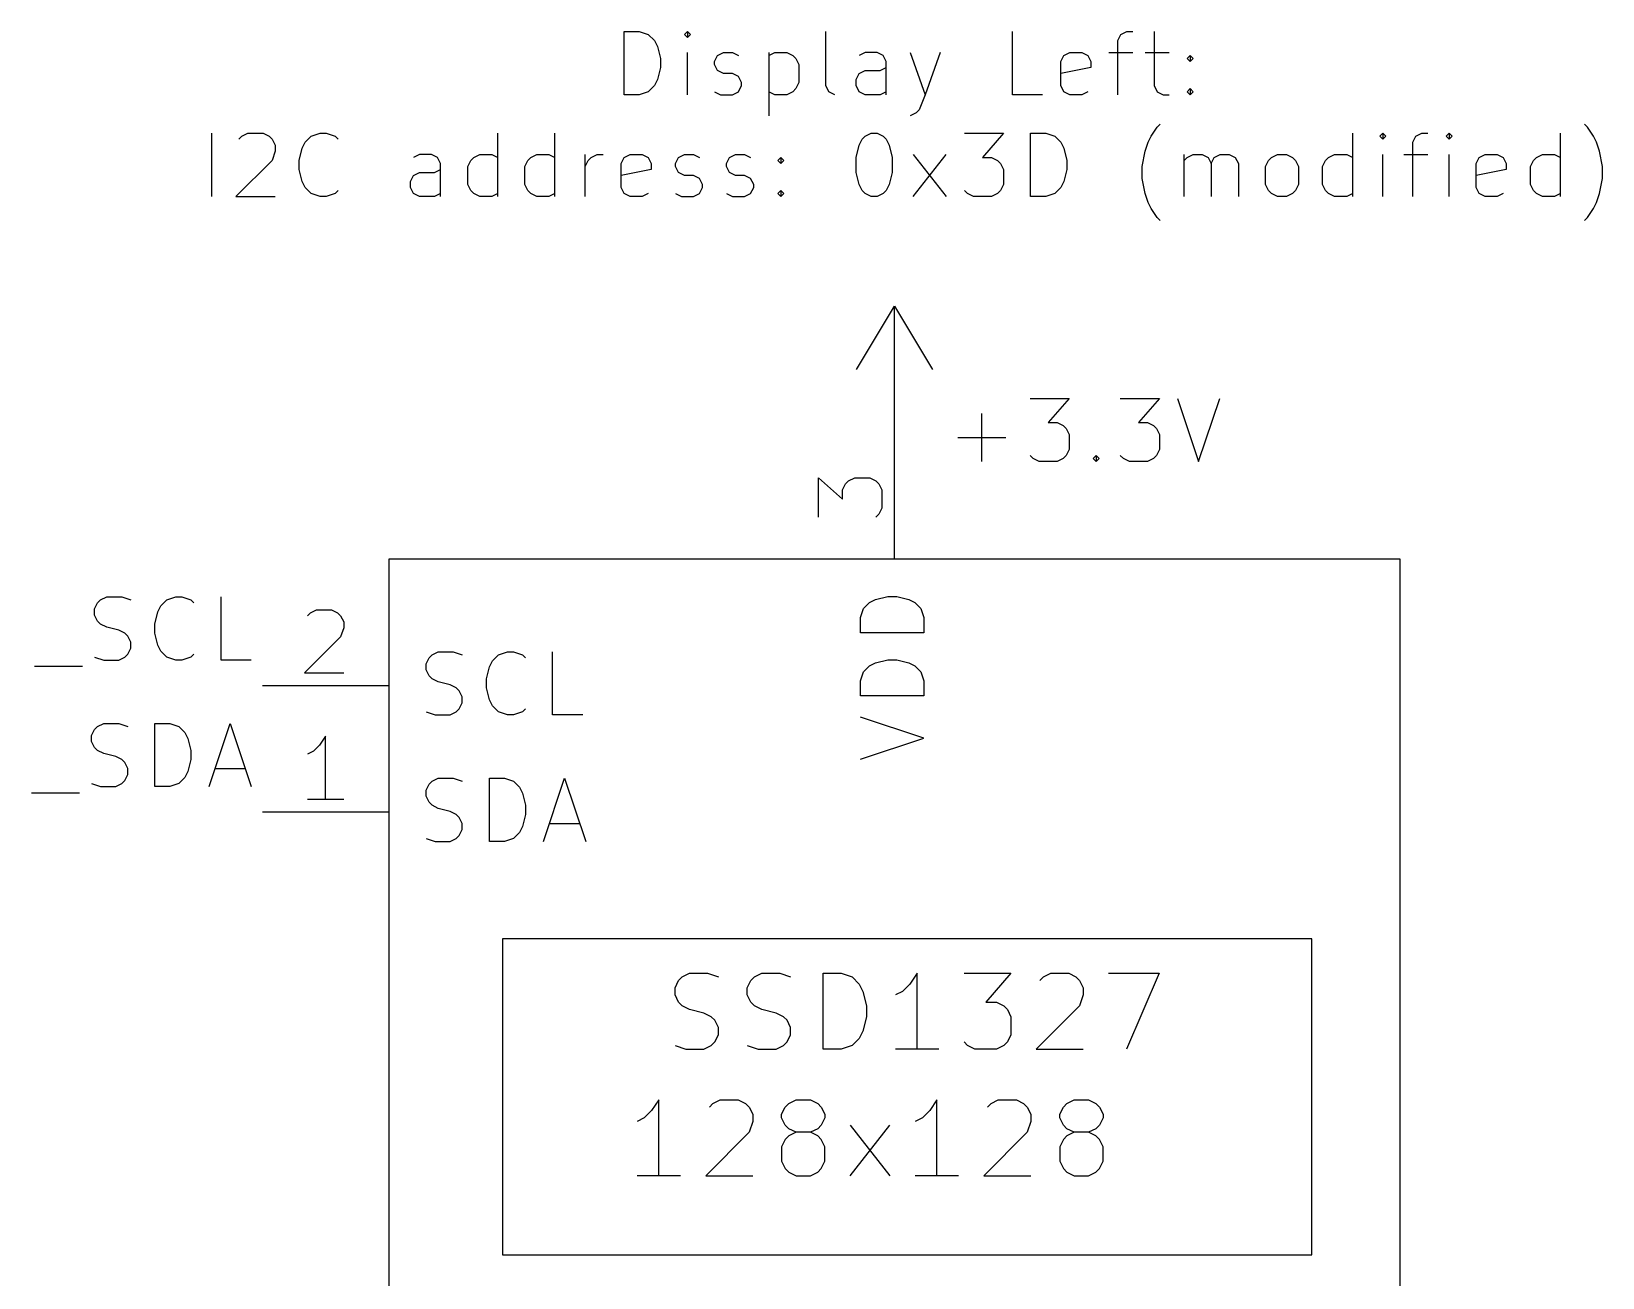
# Model space of a CAD drawing. Header units: millimetres. Extents: x 10 to 287, y -200 to -10.
# Drawn here: x 102.04 to 133.6, y -179.53 to -154.5 of the extents above; entities that cross this region are included whole.
import ezdxf

# ---------------------------------------------------------------- set-up
doc = ezdxf.new("R2010")
doc.units = ezdxf.units.MM
for name, color, linetype in [('GREENSIXTYFIVE', 129, 'CONTINUOUS'), ('LIGHTBLUE', 172, 'CONTINUOUS'), ('LIGHTRED', 12, 'CONTINUOUS'), ('RED', 14, 'CONTINUOUS'), ('REDSIX', 19, 'CONTINUOUS'), ('WHITE', 250, 'CONTINUOUS')]:
    doc.layers.add(name, color=color, linetype=linetype)

msp = doc.modelspace()

# ---------------------------------------------------------------- linework, layer by layer
at = {"layer": 'GREENSIXTYFIVE', "linetype": 'CONTINUOUS'}
for p, q in [((122.1014, -161.8692), (122.8876, -161.8692)), ((122.1014, -161.8692), (122.8876, -161.8692)), ((122.8876, -161.8692), (122.4642, -162.353)), ((122.8876, -161.8692), (122.4642, -162.353)), ((123.9157, -161.8692), (124.7019, -161.8692)), ((123.9157, -161.8692), (124.7019, -161.8692)), ((124.7019, -161.8692), (124.2785, -162.353)), ((124.7019, -161.8692), (124.2785, -162.353)), ((125.0647, -161.8692), (125.488, -163.1392)), ((125.0647, -161.8692), (125.488, -163.1392)), ((125.488, -163.1392), (125.9114, -161.8692)), ((125.488, -163.1392), (125.9114, -161.8692)), ((121.1337, -163.1392), (121.1337, -162.1716)), ((121.1337, -163.1392), (121.1337, -162.1716)), ((122.4642, -162.353), (122.6457, -162.353)), ((122.4642, -162.353), (122.6457, -162.353)), ((122.6457, -162.353), (122.7666, -162.4135)), ((122.6457, -162.353), (122.7666, -162.4135)), ((122.7666, -162.4135), (122.8271, -162.474)), ((122.7666, -162.4135), (122.8271, -162.474)), ((122.8271, -162.474), (122.8876, -162.5949)), ((122.8271, -162.474), (122.8876, -162.5949)), ((124.2785, -162.353), (124.46, -162.353)), ((124.2785, -162.353), (124.46, -162.353)), ((124.46, -162.353), (124.5809, -162.4135)), ((124.46, -162.353), (124.5809, -162.4135)), ((124.5809, -162.4135), (124.6414, -162.474)), ((124.5809, -162.4135), (124.6414, -162.474)), ((124.6414, -162.474), (124.7019, -162.5949)), ((124.6414, -162.474), (124.7019, -162.5949)), ((120.6499, -162.6554), (121.6176, -162.6554)), ((120.6499, -162.6554), (121.6176, -162.6554)), ((122.8876, -162.5949), (122.8876, -162.8973)), ((122.8876, -162.5949), (122.8876, -162.8973)), ((124.7019, -162.5949), (124.7019, -162.8973)), ((124.7019, -162.5949), (124.7019, -162.8973)), ((122.1619, -163.0788), (122.1014, -163.0183)), ((122.1619, -163.0788), (122.1014, -163.0183)), ((122.2828, -163.1392), (122.1619, -163.0788)), ((122.2828, -163.1392), (122.1619, -163.0788)), ((122.6457, -163.1392), (122.2828, -163.1392)), ((122.6457, -163.1392), (122.2828, -163.1392)), ((122.7666, -163.0788), (122.6457, -163.1392)), ((122.7666, -163.0788), (122.6457, -163.1392)), ((122.8271, -163.0183), (122.7666, -163.0788)), ((122.8271, -163.0183), (122.7666, -163.0788)), ((122.8876, -162.8973), (122.8271, -163.0183)), ((122.8876, -162.8973), (122.8271, -163.0183)), ((123.3714, -163.0788), (123.4318, -163.0183)), ((123.3714, -163.0788), (123.4318, -163.0183)), ((123.4318, -163.1392), (123.3714, -163.0788)), ((123.4318, -163.1392), (123.3714, -163.0788)), ((123.4318, -163.0183), (123.4923, -163.0788)), ((123.4318, -163.0183), (123.4318, -163.1392)), ((123.4318, -163.0183), (123.4923, -163.0788)), ((123.4318, -163.0183), (123.4318, -163.1392)), ((123.4923, -163.0788), (123.4318, -163.1392)), ((123.4923, -163.0788), (123.4318, -163.1392)), ((123.9762, -163.0788), (123.9157, -163.0183)), ((123.9762, -163.0788), (123.9157, -163.0183)), ((124.0971, -163.1392), (123.9762, -163.0788)), ((124.0971, -163.1392), (123.9762, -163.0788)), ((124.46, -163.1392), (124.0971, -163.1392)), ((124.46, -163.1392), (124.0971, -163.1392)), ((124.5809, -163.0788), (124.46, -163.1392)), ((124.5809, -163.0788), (124.46, -163.1392)), ((124.6414, -163.0183), (124.5809, -163.0788)), ((124.6414, -163.0183), (124.5809, -163.0788)), ((124.7019, -162.8973), (124.6414, -163.0183)), ((124.7019, -162.8973), (124.6414, -163.0183)), ((118.758, -166.0918), (118.879, -165.9708)), ((118.758, -166.0918), (118.879, -165.9708)), ((118.879, -165.9708), (118.9999, -165.9103)), ((118.879, -165.9708), (118.9999, -165.9103)), ((118.9999, -165.9103), (119.2418, -165.8499)), ((118.9999, -165.9103), (119.2418, -165.8499)), ((119.2418, -165.8499), (119.4232, -165.8499)), ((119.2418, -165.8499), (119.4232, -165.8499)), ((119.4232, -165.8499), (119.6651, -165.9103)), ((119.4232, -165.8499), (119.6651, -165.9103)), ((119.6651, -165.9103), (119.7861, -165.9708)), ((119.6651, -165.9103), (119.7861, -165.9708)), ((119.7861, -165.9708), (119.9071, -166.0918)), ((119.7861, -165.9708), (119.9071, -166.0918)), ((118.6975, -166.2732), (118.758, -166.0918)), ((118.6975, -166.2732), (118.758, -166.0918)), ((118.6975, -166.5756), (118.6975, -166.2732)), ((118.6975, -166.5756), (118.6975, -166.2732)), ((119.9071, -166.0918), (119.9675, -166.2732)), ((119.9071, -166.0918), (119.9675, -166.2732)), ((119.9675, -166.2732), (119.9675, -166.5756)), ((119.9675, -166.2732), (119.9675, -166.5756)), ((119.9675, -166.5756), (118.6975, -166.5756)), ((119.9675, -166.5756), (118.6975, -166.5756)), ((110.0908, -167.018), (110.2118, -166.9575)), ((110.0908, -167.018), (110.2118, -166.9575)), ((110.2118, -166.9575), (110.5141, -166.9575)), ((110.2118, -166.9575), (110.5141, -166.9575)), ((110.5141, -166.9575), (110.6956, -167.018)), ((110.5141, -166.9575), (110.6956, -167.018)), ((111.4213, -167.018), (111.6027, -166.9575)), ((111.4213, -167.018), (111.6027, -166.9575)), ((111.6027, -166.9575), (111.7236, -166.9575)), ((111.6027, -166.9575), (111.7236, -166.9575)), ((111.7236, -166.9575), (111.9051, -167.018)), ((111.7236, -166.9575), (111.9051, -167.018)), ((112.5098, -168.2275), (112.5098, -166.9575)), ((112.5098, -168.2275), (112.5098, -166.9575)), ((109.9699, -167.1994), (110.0303, -167.0785)), ((109.9699, -167.1994), (110.0303, -167.0785)), ((109.9699, -167.3204), (109.9699, -167.1994)), ((109.9699, -167.3204), (109.9699, -167.1994)), ((110.0303, -167.0785), (110.0908, -167.018)), ((110.0303, -167.0785), (110.0908, -167.018)), ((111.1794, -167.5018), (111.2398, -167.2599)), ((111.1794, -167.5018), (111.2398, -167.2599)), ((111.2398, -167.2599), (111.3003, -167.139)), ((111.2398, -167.2599), (111.3003, -167.139)), ((111.3003, -167.139), (111.4213, -167.018)), ((111.3003, -167.139), (111.4213, -167.018)), ((111.9051, -167.018), (111.9655, -167.0785)), ((111.9051, -167.018), (111.9655, -167.0785)), ((118.758, -167.3618), (118.879, -167.2408)), ((118.758, -167.3618), (118.879, -167.2408)), ((118.879, -167.2408), (118.9999, -167.1803)), ((118.879, -167.2408), (118.9999, -167.1803)), ((118.9999, -167.1803), (119.2418, -167.1199)), ((118.9999, -167.1803), (119.2418, -167.1199)), ((119.2418, -167.1199), (119.4232, -167.1199)), ((119.2418, -167.1199), (119.4232, -167.1199)), ((119.4232, -167.1199), (119.6651, -167.1803)), ((119.4232, -167.1199), (119.6651, -167.1803)), ((119.6651, -167.1803), (119.7861, -167.2408)), ((119.6651, -167.1803), (119.7861, -167.2408)), ((119.7861, -167.2408), (119.9071, -167.3618)), ((119.7861, -167.2408), (119.9071, -167.3618)), ((110.0303, -167.4413), (109.9699, -167.3204)), ((110.0303, -167.4413), (109.9699, -167.3204)), ((110.0908, -167.5018), (110.0303, -167.4413)), ((110.0908, -167.5018), (110.0303, -167.4413)), ((110.2118, -167.5623), (110.0908, -167.5018)), ((110.2118, -167.5623), (110.0908, -167.5018)), ((110.4537, -167.6228), (110.2118, -167.5623)), ((110.4537, -167.6228), (110.2118, -167.5623)), ((111.1794, -167.6832), (111.1794, -167.5018)), ((111.1794, -167.6832), (111.1794, -167.5018)), ((118.6975, -167.5432), (118.758, -167.3618)), ((118.6975, -167.5432), (118.758, -167.3618)), ((118.6975, -167.8456), (118.6975, -167.5432)), ((118.6975, -167.8456), (118.6975, -167.5432)), ((119.9071, -167.3618), (119.9675, -167.5432)), ((119.9071, -167.3618), (119.9675, -167.5432)), ((119.9675, -167.5432), (119.9675, -167.8456)), ((119.9675, -167.5432), (119.9675, -167.8456)), ((110.5746, -167.6832), (110.4537, -167.6228)), ((110.5746, -167.6832), (110.4537, -167.6228)), ((110.6351, -167.7437), (110.5746, -167.6832)), ((110.6351, -167.7437), (110.5746, -167.6832)), ((110.6956, -167.8647), (110.6351, -167.7437)), ((110.6956, -167.8647), (110.6351, -167.7437)), ((110.6956, -167.9856), (110.6956, -167.8647)), ((110.6956, -167.9856), (110.6956, -167.8647)), ((111.2398, -167.9251), (111.1794, -167.6832)), ((111.2398, -167.9251), (111.1794, -167.6832)), ((119.9675, -167.8456), (118.6975, -167.8456)), ((119.9675, -167.8456), (118.6975, -167.8456)), ((109.9699, -168.1671), (110.1513, -168.2275)), ((109.9699, -168.1671), (110.1513, -168.2275)), ((110.1513, -168.2275), (110.4537, -168.2275)), ((110.1513, -168.2275), (110.4537, -168.2275)), ((110.4537, -168.2275), (110.5746, -168.1671)), ((110.4537, -168.2275), (110.5746, -168.1671)), ((110.5746, -168.1671), (110.6351, -168.1066)), ((110.5746, -168.1671), (110.6351, -168.1066)), ((110.6351, -168.1066), (110.6956, -167.9856)), ((110.6351, -168.1066), (110.6956, -167.9856)), ((111.3003, -168.0461), (111.2398, -167.9251)), ((111.3003, -168.0461), (111.2398, -167.9251)), ((111.4213, -168.1671), (111.3003, -168.0461)), ((111.4213, -168.1671), (111.3003, -168.0461)), ((111.6027, -168.2275), (111.4213, -168.1671)), ((111.6027, -168.2275), (111.4213, -168.1671)), ((111.7236, -168.2275), (111.6027, -168.2275)), ((111.7236, -168.2275), (111.6027, -168.2275)), ((111.9051, -168.1671), (111.7236, -168.2275)), ((111.9051, -168.1671), (111.7236, -168.2275)), ((111.9655, -168.1066), (111.9051, -168.1671)), ((111.9655, -168.1066), (111.9051, -168.1671)), ((113.1146, -168.2275), (112.5098, -168.2275)), ((113.1146, -168.2275), (112.5098, -168.2275)), ((119.9675, -168.6923), (118.6975, -168.2689)), ((119.9675, -168.6923), (118.6975, -168.2689)), ((118.6975, -169.1156), (119.9675, -168.6923)), ((118.6975, -169.1156), (119.9675, -168.6923)), ((110.0908, -169.558), (110.2118, -169.4975)), ((110.0908, -169.558), (110.2118, -169.4975)), ((110.2118, -169.4975), (110.5141, -169.4975)), ((110.2118, -169.4975), (110.5141, -169.4975)), ((110.5141, -169.4975), (110.6956, -169.558)), ((110.5141, -169.4975), (110.6956, -169.558)), ((111.2398, -170.7675), (111.2398, -169.4975)), ((111.2398, -169.4975), (111.5422, -169.4975)), ((111.2398, -170.7675), (111.2398, -169.4975)), ((111.2398, -169.4975), (111.5422, -169.4975)), ((111.5422, -169.4975), (111.7236, -169.558)), ((111.5422, -169.4975), (111.7236, -169.558)), ((112.3284, -170.7675), (112.7517, -169.4975)), ((112.3284, -170.7675), (112.7517, -169.4975)), ((112.7517, -169.4975), (113.1751, -170.7675)), ((112.7517, -169.4975), (113.1751, -170.7675)), ((109.9699, -169.7394), (110.0303, -169.6185)), ((109.9699, -169.7394), (110.0303, -169.6185)), ((109.9699, -169.8604), (109.9699, -169.7394)), ((109.9699, -169.8604), (109.9699, -169.7394)), ((110.0303, -169.6185), (110.0908, -169.558)), ((110.0303, -169.6185), (110.0908, -169.558)), ((111.7236, -169.558), (111.8446, -169.679)), ((111.7236, -169.558), (111.8446, -169.679)), ((111.8446, -169.679), (111.9051, -169.7999)), ((111.8446, -169.679), (111.9051, -169.7999)), ((111.9051, -169.7999), (111.9655, -170.0418)), ((111.9051, -169.7999), (111.9655, -170.0418)), ((110.0303, -169.9813), (109.9699, -169.8604)), ((110.0303, -169.9813), (109.9699, -169.8604)), ((110.0908, -170.0418), (110.0303, -169.9813)), ((110.0908, -170.0418), (110.0303, -169.9813)), ((110.2118, -170.1023), (110.0908, -170.0418)), ((110.2118, -170.1023), (110.0908, -170.0418)), ((110.4537, -170.1628), (110.2118, -170.1023)), ((110.4537, -170.1628), (110.2118, -170.1023)), ((111.9655, -170.0418), (111.9655, -170.2232)), ((111.9655, -170.0418), (111.9655, -170.2232)), ((110.5746, -170.2232), (110.4537, -170.1628)), ((110.5746, -170.2232), (110.4537, -170.1628)), ((110.6351, -170.2837), (110.5746, -170.2232)), ((110.6351, -170.2837), (110.5746, -170.2232)), ((110.6956, -170.4047), (110.6351, -170.2837)), ((110.6956, -170.4047), (110.6351, -170.2837)), ((110.6956, -170.5256), (110.6956, -170.4047)), ((110.6956, -170.5256), (110.6956, -170.4047)), ((111.9655, -170.2232), (111.9051, -170.4651)), ((111.9655, -170.2232), (111.9051, -170.4651)), ((112.4494, -170.4047), (113.0541, -170.4047)), ((112.4494, -170.4047), (113.0541, -170.4047)), ((109.9699, -170.7071), (110.1513, -170.7675)), ((109.9699, -170.7071), (110.1513, -170.7675)), ((110.4537, -170.7675), (110.5746, -170.7071)), ((110.4537, -170.7675), (110.5746, -170.7071)), ((110.5746, -170.7071), (110.6351, -170.6466)), ((110.5746, -170.7071), (110.6351, -170.6466)), ((110.6351, -170.6466), (110.6956, -170.5256)), ((110.6351, -170.6466), (110.6956, -170.5256)), ((111.7236, -170.7071), (111.5422, -170.7675)), ((111.7236, -170.7071), (111.5422, -170.7675)), ((111.8446, -170.5861), (111.7236, -170.7071)), ((111.8446, -170.5861), (111.7236, -170.7071)), ((111.9051, -170.4651), (111.8446, -170.5861)), ((111.9051, -170.4651), (111.8446, -170.5861)), ((110.1513, -170.7675), (110.4537, -170.7675)), ((110.1513, -170.7675), (110.4537, -170.7675)), ((111.5422, -170.7675), (111.2398, -170.7675)), ((111.5422, -170.7675), (111.2398, -170.7675))]:
    msp.add_line(p, q, dxfattribs=at)
at = {"layer": 'LIGHTBLUE', "linetype": 'CONTINUOUS'}
for p, q in [((113.9492, -155.7709), (113.9492, -154.5009)), ((113.9492, -154.5009), (114.2516, -154.5009)), ((114.2516, -154.5009), (114.433, -154.5614)), ((114.433, -154.5614), (114.554, -154.6824)), ((115.2192, -154.5009), (115.1588, -154.5614)), ((115.1588, -154.5614), (115.2192, -154.6219)), ((115.2797, -154.5614), (115.2192, -154.5009)), ((115.2192, -154.5009), (115.2192, -154.6219)), ((115.2192, -154.6219), (115.2797, -154.5614)), ((118.0011, -155.5895), (118.0011, -154.5009)), ((121.7505, -155.7709), (121.7505, -154.5009)), ((123.8672, -154.6824), (123.9277, -154.5614)), ((123.9277, -154.5614), (124.0487, -154.5009)), ((124.0487, -154.5009), (124.1696, -154.5009)), ((124.5929, -154.5009), (124.5929, -155.5895)), ((114.554, -154.6824), (114.6145, -154.8033)), ((114.6145, -154.8033), (114.6749, -155.0452)), ((115.2192, -155.7709), (115.2192, -154.9243)), ((115.824, -154.9847), (115.945, -154.9243)), ((115.945, -154.9243), (116.1264, -154.9243)), ((116.1264, -154.9243), (116.2474, -154.9847)), ((116.8521, -154.9243), (116.8521, -156.1943)), ((116.8521, -154.9847), (116.9731, -154.9243)), ((116.9731, -154.9243), (117.215, -154.9243)), ((117.215, -154.9243), (117.3359, -154.9847)), ((118.7873, -154.9243), (118.6663, -154.9847)), ((119.0292, -154.9243), (118.7873, -154.9243)), ((119.1501, -154.9847), (119.0292, -154.9243)), ((119.6944, -154.9243), (119.9968, -155.7709)), ((120.2991, -154.9243), (119.9968, -155.7709)), ((122.7786, -154.9847), (122.8996, -154.9243)), ((122.8996, -154.9243), (123.1415, -154.9243)), ((123.1415, -154.9243), (123.2624, -154.9847)), ((123.6858, -154.9243), (124.1696, -154.9243)), ((123.8672, -155.7709), (123.8672, -154.6824)), ((124.4115, -154.9243), (124.8953, -154.9243)), ((114.6749, -155.2266), (114.6145, -155.4685)), ((114.6749, -155.0452), (114.6749, -155.2266)), ((115.7636, -155.1057), (115.824, -154.9847)), ((115.7636, -155.1662), (115.7636, -155.1057)), ((115.824, -155.2871), (115.7636, -155.1662)), ((115.945, -155.3476), (115.824, -155.2871)), ((117.3359, -154.9847), (117.3964, -155.0452)), ((117.3964, -155.0452), (117.4569, -155.1662)), ((117.4569, -155.1662), (117.4569, -155.529)), ((118.6663, -155.3476), (118.7873, -155.2871)), ((118.7873, -155.2871), (119.0897, -155.2871)), ((119.0897, -155.2871), (119.2106, -155.2266)), ((119.2106, -155.1057), (119.1501, -154.9847)), ((119.2106, -155.7709), (119.2106, -155.1057)), ((122.7182, -155.1057), (122.7786, -154.9847)), ((122.7182, -155.5895), (122.7182, -155.1057)), ((123.3229, -155.2266), (122.7182, -155.3476)), ((123.2624, -154.9847), (123.3229, -155.1057)), ((123.3229, -155.1057), (123.3229, -155.2266)), ((125.2582, -155.0452), (125.3186, -154.9847)), ((125.3186, -155.1057), (125.2582, -155.0452)), ((125.3186, -154.9847), (125.3791, -155.0452)), ((125.3186, -154.9847), (125.3186, -155.1057)), ((125.3791, -155.0452), (125.3186, -155.1057)), ((114.554, -155.5895), (114.433, -155.7105)), ((114.6145, -155.4685), (114.554, -155.5895)), ((116.1264, -155.3476), (115.945, -155.3476)), ((116.2474, -155.4081), (116.1264, -155.3476)), ((116.3078, -155.529), (116.2474, -155.4081)), ((116.2474, -155.7105), (116.3078, -155.5895)), ((116.3078, -155.5895), (116.3078, -155.529)), ((117.4569, -155.529), (117.3964, -155.65)), ((118.0616, -155.7105), (118.0011, -155.5895)), ((118.6059, -155.4685), (118.6663, -155.3476)), ((118.6059, -155.5895), (118.6059, -155.4685)), ((118.6663, -155.7105), (118.6059, -155.5895)), ((122.7786, -155.7105), (122.7182, -155.5895)), ((124.5929, -155.5895), (124.6534, -155.7105)), ((114.2516, -155.7709), (113.9492, -155.7709)), ((114.433, -155.7105), (114.2516, -155.7709)), ((115.7636, -155.7105), (115.8845, -155.7709)), ((115.8845, -155.7709), (116.1264, -155.7709)), ((116.1264, -155.7709), (116.2474, -155.7105)), ((116.9731, -155.7709), (116.8521, -155.7105)), ((117.215, -155.7709), (116.9731, -155.7709)), ((117.3359, -155.7105), (117.215, -155.7709)), ((117.3964, -155.65), (117.3359, -155.7105)), ((118.1826, -155.7709), (118.0616, -155.7105)), ((118.7873, -155.7709), (118.6663, -155.7105)), ((119.0897, -155.7709), (118.7873, -155.7709)), ((119.2106, -155.7105), (119.0897, -155.7709)), ((119.9968, -155.7709), (119.8758, -156.0733)), ((122.3553, -155.7709), (121.7505, -155.7709)), ((122.8996, -155.7709), (122.7786, -155.7105)), ((123.1415, -155.7709), (122.8996, -155.7709)), ((123.2624, -155.7105), (123.1415, -155.7709)), ((124.6534, -155.7105), (124.7744, -155.7709)), ((124.7744, -155.7709), (124.8953, -155.7709)), ((125.2582, -155.7105), (125.3186, -155.65)), ((125.3186, -155.7709), (125.2582, -155.7105)), ((125.3186, -155.65), (125.3791, -155.7105)), ((125.3186, -155.65), (125.3186, -155.7709)), ((125.3791, -155.7105), (125.3186, -155.7709)), ((119.8153, -156.1338), (119.6944, -156.1943)), ((119.8758, -156.0733), (119.8153, -156.1338)), ((105.664, -157.8155), (105.664, -156.5455)), ((106.2688, -156.606), (106.3898, -156.5455)), ((106.3898, -156.5455), (106.6922, -156.5455)), ((106.6922, -156.5455), (106.8131, -156.606)), ((107.6598, -156.606), (107.8412, -156.5455)), ((107.8412, -156.5455), (107.9621, -156.5455)), ((107.9621, -156.5455), (108.1436, -156.606)), ((111.4092, -157.8155), (111.4092, -156.5455)), ((112.5582, -157.8155), (112.5582, -156.5455)), ((118.7873, -156.606), (118.9082, -156.5455)), ((118.9082, -156.5455), (119.0292, -156.5455)), ((119.0292, -156.5455), (119.1501, -156.606)), ((120.783, -156.5455), (121.5692, -156.5455)), ((121.5692, -156.5455), (121.1458, -157.0293)), ((122.1134, -157.8155), (122.1134, -156.5455)), ((122.1134, -156.5455), (122.4158, -156.5455)), ((122.4158, -156.5455), (122.5972, -156.606)), ((124.5325, -156.606), (124.6534, -156.4246)), ((124.6534, -156.4246), (124.7139, -156.3641)), ((128.5843, -157.8155), (128.5843, -156.5455)), ((129.189, -156.5455), (129.1286, -156.606)), ((129.2495, -156.606), (129.189, -156.5455)), ((129.189, -156.5455), (129.189, -156.6665)), ((129.8543, -156.606), (129.9753, -156.5455)), ((129.9753, -156.5455), (130.0962, -156.5455)), ((130.5195, -156.5455), (130.4591, -156.606)), ((130.58, -156.606), (130.5195, -156.5455)), ((130.5195, -156.5455), (130.5195, -156.6665)), ((132.7572, -157.8155), (132.7572, -156.5455)), ((133.3015, -156.4246), (133.241, -156.3641)), ((133.4224, -156.606), (133.3015, -156.4246)), ((106.2084, -156.6665), (106.2688, -156.606)), ((106.8131, -156.606), (106.8736, -156.6665)), ((106.8736, -156.6665), (106.9341, -156.7874)), ((106.9341, -156.7874), (106.9341, -156.9084)), ((107.4179, -157.0898), (107.4783, -156.8479)), ((107.4783, -156.8479), (107.5388, -156.727)), ((107.5388, -156.727), (107.6598, -156.606)), ((108.1436, -156.606), (108.204, -156.6665)), ((118.6059, -157.0293), (118.6663, -156.7874)), ((118.6663, -156.7874), (118.7268, -156.6665)), ((118.7268, -156.6665), (118.7873, -156.606)), ((119.1501, -156.606), (119.2106, -156.6665)), ((119.2106, -156.6665), (119.2711, -156.7874)), ((119.2711, -156.7874), (119.3316, -157.0293)), ((122.5972, -156.606), (122.7182, -156.727)), ((122.7182, -156.727), (122.7787, -156.8479)), ((122.7787, -156.8479), (122.8391, -157.0898)), ((124.4115, -156.9084), (124.472, -156.727)), ((124.472, -156.727), (124.5325, -156.606)), ((129.1286, -156.606), (129.189, -156.6665)), ((129.189, -156.6665), (129.2495, -156.606)), ((129.7938, -156.727), (129.8543, -156.606)), ((129.7938, -157.8155), (129.7938, -156.727)), ((130.4591, -156.606), (130.5195, -156.6665)), ((130.5195, -156.6665), (130.58, -156.606)), ((133.4829, -156.727), (133.4224, -156.606)), ((133.5434, -156.9084), (133.4829, -156.727)), ((106.8736, -157.0898), (106.1479, -157.8155)), ((106.9341, -156.9084), (106.8736, -157.0898)), ((107.4179, -157.2712), (107.4179, -157.0898)), ((109.8369, -156.9689), (109.7159, -157.0293)), ((110.0788, -156.9689), (109.8369, -156.9689)), ((110.1997, -157.0293), (110.0788, -156.9689)), ((110.2602, -157.1503), (110.1997, -157.0293)), ((110.2602, -157.8155), (110.2602, -157.1503)), ((110.8045, -157.2108), (110.8649, -157.0898)), ((110.8649, -157.0898), (110.9254, -157.0293)), ((110.9254, -157.0293), (111.0464, -156.9689)), ((111.0464, -156.9689), (111.2883, -156.9689)), ((111.2883, -156.9689), (111.4092, -157.0293)), ((111.9535, -157.2108), (112.0139, -157.0898)), ((112.0139, -157.0898), (112.0744, -157.0293)), ((112.0744, -157.0293), (112.1954, -156.9689)), ((112.1954, -156.9689), (112.4373, -156.9689)), ((112.4373, -156.9689), (112.5582, -157.0293)), ((113.1629, -157.8155), (113.1629, -156.9689)), ((113.1629, -157.2108), (113.2234, -157.0898)), ((113.2234, -157.0898), (113.2839, -157.0293)), ((113.2839, -157.0293), (113.4048, -156.9689)), ((113.4048, -156.9689), (113.5258, -156.9689)), ((113.8887, -157.1503), (113.9491, -157.0293)), ((113.8887, -157.6341), (113.8887, -157.1503)), ((113.9491, -157.0293), (114.0701, -156.9689)), ((114.0701, -156.9689), (114.312, -156.9689)), ((114.312, -156.9689), (114.4329, -157.0293)), ((114.4329, -157.0293), (114.4934, -157.1503)), ((114.4934, -157.1503), (114.4934, -157.2712)), ((114.9773, -157.1503), (115.0377, -157.0293)), ((114.9773, -157.2108), (114.9773, -157.1503)), ((115.0377, -157.0293), (115.1587, -156.9689)), ((115.1587, -156.9689), (115.3401, -156.9689)), ((115.3401, -156.9689), (115.4611, -157.0293)), ((116.0054, -157.1503), (116.0658, -157.0293)), ((116.0054, -157.2108), (116.0054, -157.1503)), ((116.0658, -157.0293), (116.1868, -156.9689)), ((116.1868, -156.9689), (116.3682, -156.9689)), ((116.3682, -156.9689), (116.4892, -157.0293)), ((117.0335, -157.0898), (117.0939, -157.0293)), ((117.0939, -157.1503), (117.0335, -157.0898)), ((117.0939, -157.0293), (117.1544, -157.0898)), ((117.0939, -157.0293), (117.0939, -157.1503)), ((117.1544, -157.0898), (117.0939, -157.1503)), ((118.6059, -157.3317), (118.6059, -157.0293)), ((119.3316, -157.0293), (119.3316, -157.3317)), ((119.7549, -157.8155), (120.4201, -156.9689)), ((119.7549, -156.9689), (120.4201, -157.8155)), ((121.1458, -157.0293), (121.3273, -157.0293)), ((121.3273, -157.0293), (121.4482, -157.0898)), ((121.4482, -157.0898), (121.5087, -157.1503)), ((121.5087, -157.1503), (121.5692, -157.2712)), ((122.8391, -157.0898), (122.8391, -157.2712)), ((124.351, -157.2108), (124.4115, -156.9084)), ((125.1977, -157.8155), (125.1977, -156.9689)), ((125.1977, -157.0898), (125.2582, -157.0293)), ((125.2582, -157.0293), (125.3792, -156.9689)), ((125.3792, -156.9689), (125.5606, -156.9689)), ((125.5606, -156.9689), (125.6815, -157.0293)), ((125.6815, -157.0293), (125.742, -157.1503)), ((125.742, -157.1503), (125.8025, -157.0293)), ((125.742, -157.1503), (125.742, -157.8155)), ((125.8025, -157.0293), (125.9234, -156.9689)), ((125.9234, -156.9689), (126.1049, -156.9689)), ((126.1049, -156.9689), (126.2258, -157.0293)), ((126.2258, -157.0293), (126.2863, -157.1503)), ((126.2863, -157.1503), (126.2863, -157.8155)), ((126.8306, -157.2108), (126.891, -157.0898)), ((126.891, -157.0898), (126.9515, -157.0293)), ((126.9515, -157.0293), (127.0725, -156.9689)), ((127.0725, -156.9689), (127.2539, -156.9689)), ((127.2539, -156.9689), (127.3748, -157.0293)), ((127.3748, -157.0293), (127.4353, -157.0898)), ((127.4353, -157.0898), (127.4958, -157.2108)), ((127.9796, -157.2108), (128.04, -157.0898)), ((128.04, -157.0898), (128.1005, -157.0293)), ((128.1005, -157.0293), (128.2215, -156.9689)), ((128.2215, -156.9689), (128.4634, -156.9689)), ((128.4634, -156.9689), (128.5843, -157.0293)), ((129.189, -157.8155), (129.189, -156.9689)), ((129.6124, -156.9689), (130.0962, -156.9689)), ((130.5195, -157.8155), (130.5195, -156.9689)), ((131.0639, -157.1503), (131.1243, -157.0293)), ((131.0639, -157.6341), (131.0639, -157.1503)), ((131.1243, -157.0293), (131.2453, -156.9689)), ((131.2453, -156.9689), (131.4872, -156.9689)), ((131.4872, -156.9689), (131.6081, -157.0293)), ((131.6081, -157.0293), (131.6686, -157.1503)), ((131.6686, -157.1503), (131.6686, -157.2712)), ((132.1525, -157.2108), (132.2129, -157.0898)), ((132.2129, -157.0898), (132.2734, -157.0293)), ((132.2734, -157.0293), (132.3944, -156.9689)), ((132.3944, -156.9689), (132.6363, -156.9689)), ((132.6363, -156.9689), (132.7572, -157.0293)), ((133.6038, -157.2108), (133.5434, -156.9084)), ((107.4783, -157.5131), (107.4179, -157.2712)), ((109.6555, -157.5131), (109.7159, -157.3922)), ((109.7159, -157.3922), (109.8369, -157.3317)), ((109.8369, -157.3317), (110.1393, -157.3317)), ((110.1393, -157.3317), (110.2602, -157.2712)), ((110.8045, -157.5736), (110.8045, -157.2108)), ((111.9535, -157.5736), (111.9535, -157.2108)), ((114.4934, -157.2712), (113.8887, -157.3922)), ((115.0377, -157.3317), (114.9773, -157.2108)), ((115.1587, -157.3922), (115.0377, -157.3317)), ((115.3401, -157.3922), (115.1587, -157.3922)), ((115.4611, -157.4527), (115.3401, -157.3922)), ((115.5215, -157.5736), (115.4611, -157.4527)), ((116.0658, -157.3317), (116.0054, -157.2108)), ((116.1868, -157.3922), (116.0658, -157.3317)), ((116.3682, -157.3922), (116.1868, -157.3922)), ((116.4892, -157.4527), (116.3682, -157.3922)), ((116.5496, -157.5736), (116.4892, -157.4527)), ((118.6663, -157.5736), (118.6059, -157.3317)), ((119.3316, -157.3317), (119.2711, -157.5736)), ((121.5692, -157.2712), (121.5692, -157.5736)), ((122.8391, -157.2712), (122.7787, -157.5131)), ((124.351, -157.4527), (124.351, -157.2108)), ((124.4115, -157.7551), (124.351, -157.4527)), ((126.8306, -157.5736), (126.8306, -157.2108)), ((127.4958, -157.2108), (127.4958, -157.5736)), ((127.9796, -157.5736), (127.9796, -157.2108)), ((131.6686, -157.2712), (131.0639, -157.3922)), ((132.1525, -157.5736), (132.1525, -157.2108)), ((133.5434, -157.7551), (133.6038, -157.4527)), ((133.6038, -157.4527), (133.6038, -157.2108)), ((106.1479, -157.8155), (106.9341, -157.8155)), ((107.5388, -157.6341), (107.4783, -157.5131)), ((107.6598, -157.7551), (107.5388, -157.6341)), ((107.8412, -157.8155), (107.6598, -157.7551)), ((107.9621, -157.8155), (107.8412, -157.8155)), ((108.1436, -157.7551), (107.9621, -157.8155)), ((108.204, -157.6946), (108.1436, -157.7551)), ((109.6555, -157.6341), (109.6555, -157.5131)), ((109.7159, -157.7551), (109.6555, -157.6341)), ((109.8369, -157.8155), (109.7159, -157.7551)), ((110.1393, -157.8155), (109.8369, -157.8155)), ((110.2602, -157.7551), (110.1393, -157.8155)), ((110.8649, -157.6946), (110.8045, -157.5736)), ((110.9254, -157.7551), (110.8649, -157.6946)), ((111.0464, -157.8155), (110.9254, -157.7551)), ((111.2883, -157.8155), (111.0464, -157.8155)), ((111.4092, -157.7551), (111.2883, -157.8155)), ((112.0139, -157.6946), (111.9535, -157.5736)), ((112.0744, -157.7551), (112.0139, -157.6946)), ((112.1954, -157.8155), (112.0744, -157.7551)), ((112.4373, -157.8155), (112.1954, -157.8155)), ((112.5582, -157.7551), (112.4373, -157.8155)), ((113.9491, -157.7551), (113.8887, -157.6341)), ((114.0701, -157.8155), (113.9491, -157.7551)), ((114.312, -157.8155), (114.0701, -157.8155)), ((114.4329, -157.7551), (114.312, -157.8155)), ((114.9773, -157.7551), (115.0982, -157.8155)), ((115.0982, -157.8155), (115.3401, -157.8155)), ((115.3401, -157.8155), (115.4611, -157.7551)), ((115.4611, -157.7551), (115.5215, -157.6341)), ((115.5215, -157.6341), (115.5215, -157.5736)), ((116.0054, -157.7551), (116.1263, -157.8155)), ((116.1263, -157.8155), (116.3682, -157.8155)), ((116.3682, -157.8155), (116.4892, -157.7551)), ((116.4892, -157.7551), (116.5496, -157.6341)), ((116.5496, -157.6341), (116.5496, -157.5736)), ((117.0335, -157.7551), (117.0939, -157.6946)), ((117.0939, -157.8155), (117.0335, -157.7551)), ((117.0939, -157.6946), (117.1544, -157.7551)), ((117.0939, -157.6946), (117.0939, -157.8155)), ((117.1544, -157.7551), (117.0939, -157.8155)), ((118.7268, -157.6946), (118.6663, -157.5736)), ((118.7873, -157.7551), (118.7268, -157.6946)), ((118.9082, -157.8155), (118.7873, -157.7551)), ((119.0292, -157.8155), (118.9082, -157.8155)), ((119.1501, -157.7551), (119.0292, -157.8155)), ((119.2106, -157.6946), (119.1501, -157.7551)), ((119.2711, -157.5736), (119.2106, -157.6946)), ((120.8435, -157.7551), (120.783, -157.6946)), ((120.9644, -157.8155), (120.8435, -157.7551)), ((121.3273, -157.8155), (120.9644, -157.8155)), ((121.4482, -157.7551), (121.3273, -157.8155)), ((121.5087, -157.6946), (121.4482, -157.7551)), ((121.5692, -157.5736), (121.5087, -157.6946)), ((122.4158, -157.8155), (122.1134, -157.8155)), ((122.5972, -157.7551), (122.4158, -157.8155)), ((122.7182, -157.6341), (122.5972, -157.7551)), ((122.7787, -157.5131), (122.7182, -157.6341)), ((124.472, -157.9365), (124.4115, -157.7551)), ((126.891, -157.6946), (126.8306, -157.5736)), ((126.9515, -157.7551), (126.891, -157.6946)), ((127.0725, -157.8155), (126.9515, -157.7551)), ((127.2539, -157.8155), (127.0725, -157.8155)), ((127.3748, -157.7551), (127.2539, -157.8155)), ((127.4353, -157.6946), (127.3748, -157.7551)), ((127.4958, -157.5736), (127.4353, -157.6946)), ((128.04, -157.6946), (127.9796, -157.5736)), ((128.1005, -157.7551), (128.04, -157.6946)), ((128.2215, -157.8155), (128.1005, -157.7551)), ((128.4634, -157.8155), (128.2215, -157.8155)), ((128.5843, -157.7551), (128.4634, -157.8155)), ((131.1243, -157.7551), (131.0639, -157.6341)), ((131.2453, -157.8155), (131.1243, -157.7551)), ((131.4872, -157.8155), (131.2453, -157.8155)), ((131.6081, -157.7551), (131.4872, -157.8155)), ((132.2129, -157.6946), (132.1525, -157.5736)), ((132.2734, -157.7551), (132.2129, -157.6946)), ((132.3944, -157.8155), (132.2734, -157.7551)), ((132.6363, -157.8155), (132.3944, -157.8155)), ((132.7572, -157.7551), (132.6363, -157.8155)), ((133.4829, -157.9365), (133.5434, -157.7551)), ((124.5325, -158.0574), (124.472, -157.9365)), ((124.6534, -158.2389), (124.5325, -158.0574)), ((133.3015, -158.2389), (133.4224, -158.0574)), ((133.4224, -158.0574), (133.4829, -157.9365)), ((124.7139, -158.2993), (124.6534, -158.2389)), ((133.241, -158.2993), (133.3015, -158.2389))]:
    msp.add_line(p, q, dxfattribs=at)
at = {"layer": 'LIGHTRED', "linetype": 'CONTINUOUS'}
for p, q in [((117.8529, -164.2532), (117.8529, -163.467)), ((117.8529, -163.467), (118.3367, -163.8904)), ((117.8529, -164.2532), (117.8529, -163.467)), ((117.8529, -163.467), (118.3367, -163.8904)), ((118.4577, -163.5275), (118.5786, -163.467)), ((118.4577, -163.5275), (118.5786, -163.467)), ((118.5786, -163.467), (118.881, -163.467)), ((118.5786, -163.467), (118.881, -163.467)), ((118.881, -163.467), (119.002, -163.5275)), ((118.881, -163.467), (119.002, -163.5275)), ((118.3367, -163.7089), (118.3972, -163.588)), ((118.3367, -163.7089), (118.3972, -163.588)), ((118.3367, -163.8904), (118.3367, -163.7089)), ((118.3367, -163.8904), (118.3367, -163.7089)), ((118.3972, -163.588), (118.4577, -163.5275)), ((118.3972, -163.588), (118.4577, -163.5275)), ((119.002, -163.5275), (119.0625, -163.588)), ((119.002, -163.5275), (119.0625, -163.588)), ((119.0625, -163.588), (119.1229, -163.7089)), ((119.0625, -163.588), (119.1229, -163.7089)), ((119.1229, -163.7089), (119.1229, -164.0718)), ((119.1229, -163.7089), (119.1229, -164.0718)), ((119.1229, -164.0718), (119.0625, -164.1927)), ((119.1229, -164.0718), (119.0625, -164.1927)), ((119.0625, -164.1927), (119.002, -164.2532)), ((119.0625, -164.1927), (119.002, -164.2532)), ((107.5872, -166.2339), (107.6476, -166.1734)), ((107.5872, -166.2339), (107.6476, -166.1734)), ((107.6476, -166.1734), (107.7686, -166.1129)), ((107.6476, -166.1734), (107.7686, -166.1129)), ((107.7686, -166.1129), (108.071, -166.1129)), ((107.7686, -166.1129), (108.071, -166.1129)), ((108.071, -166.1129), (108.1919, -166.1734)), ((108.071, -166.1129), (108.1919, -166.1734)), ((108.1919, -166.1734), (108.2524, -166.2339)), ((108.1919, -166.1734), (108.2524, -166.2339)), ((108.2524, -166.2339), (108.3129, -166.3548)), ((108.2524, -166.2339), (108.3129, -166.3548)), ((108.2524, -166.6572), (107.5267, -167.3829)), ((108.2524, -166.6572), (107.5267, -167.3829)), ((108.3129, -166.4758), (108.2524, -166.6572)), ((108.3129, -166.4758), (108.2524, -166.6572)), ((108.3129, -166.3548), (108.3129, -166.4758)), ((108.3129, -166.3548), (108.3129, -166.4758)), ((107.5267, -167.3829), (108.3129, -167.3829)), ((107.5267, -167.3829), (108.3129, -167.3829)), ((107.8291, -168.8344), (107.7081, -168.9553)), ((107.8291, -168.8344), (107.7081, -168.9553)), ((107.95, -168.6529), (107.8291, -168.8344)), ((107.95, -168.6529), (107.8291, -168.8344)), ((107.95, -169.9229), (107.95, -168.6529)), ((107.95, -169.9229), (107.95, -168.6529)), ((107.7081, -168.9553), (107.5872, -169.0158)), ((107.7081, -168.9553), (107.5872, -169.0158)), ((108.3129, -169.9229), (107.5872, -169.9229)), ((108.3129, -169.9229), (107.5872, -169.9229))]:
    msp.add_line(p, q, dxfattribs=at)
at = {"layer": 'RED', "linetype": 'CONTINUOUS'}
for p, q in [((118.618, -161.29), (119.38, -160.02)), ((119.38, -160.02), (120.142, -161.29)), ((119.38, -162.56), (119.38, -160.02)), ((119.38, -165.1), (119.38, -162.56)), ((119.38, -165.1), (119.38, -162.56)), ((109.22, -165.1), (109.22, -185.42)), ((129.54, -165.1), (109.22, -165.1)), ((129.54, -185.42), (129.54, -165.1)), ((109.22, -167.64), (106.68, -167.64)), ((109.22, -167.64), (106.68, -167.64)), ((109.22, -170.18), (106.68, -170.18)), ((109.22, -170.18), (106.68, -170.18)), ((111.506, -172.72), (111.506, -179.07)), ((127.762, -172.72), (111.506, -172.72)), ((127.762, -179.07), (127.762, -172.72)), ((114.9695, -173.7053), (115.0421, -173.5602)), ((115.0421, -173.5602), (115.1147, -173.4876)), ((115.1147, -173.4876), (115.2598, -173.415)), ((115.2598, -173.415), (115.6227, -173.415)), ((115.6227, -173.415), (115.8404, -173.4876)), ((116.4209, -173.7053), (116.4935, -173.5602)), ((116.4935, -173.5602), (116.5661, -173.4876)), ((116.5661, -173.4876), (116.7112, -173.415)), ((116.7112, -173.415), (117.0741, -173.415)), ((117.0741, -173.415), (117.2918, -173.4876)), ((117.9449, -174.939), (117.9449, -173.415)), ((117.9449, -173.415), (118.3078, -173.415)), ((118.3078, -173.415), (118.5255, -173.4876)), ((118.5255, -173.4876), (118.6706, -173.6327)), ((119.8318, -173.415), (119.6866, -173.6327)), ((119.8318, -174.939), (119.8318, -173.415)), ((120.7752, -173.415), (121.7186, -173.415)), ((121.7186, -173.415), (121.2106, -173.9956)), ((122.2991, -173.5602), (122.3717, -173.4876)), ((122.3717, -173.4876), (122.5169, -173.415)), ((122.5169, -173.415), (122.8797, -173.415)), ((122.8797, -173.415), (123.0249, -173.4876)), ((123.0249, -173.4876), (123.0974, -173.5602)), ((123.0974, -173.5602), (123.17, -173.7053)), ((123.678, -173.415), (124.694, -173.415)), ((124.694, -173.415), (124.0408, -174.939)), ((114.9695, -173.8505), (114.9695, -173.7053)), ((115.0421, -173.9956), (114.9695, -173.8505)), ((116.4209, -173.8505), (116.4209, -173.7053)), ((116.4935, -173.9956), (116.4209, -173.8505)), ((118.6706, -173.6327), (118.7432, -173.7779)), ((118.7432, -173.7779), (118.8158, -174.0682)), ((119.5415, -173.7779), (119.3963, -173.8505)), ((119.6866, -173.6327), (119.5415, -173.7779)), ((123.17, -173.8505), (123.0974, -174.0682)), ((123.17, -173.7053), (123.17, -173.8505)), ((115.1147, -174.0682), (115.0421, -173.9956)), ((115.2598, -174.1407), (115.1147, -174.0682)), ((115.5501, -174.2133), (115.2598, -174.1407)), ((115.6953, -174.2859), (115.5501, -174.2133)), ((116.5661, -174.0682), (116.4935, -173.9956)), ((116.7112, -174.1407), (116.5661, -174.0682)), ((117.0015, -174.2133), (116.7112, -174.1407)), ((117.1467, -174.2859), (117.0015, -174.2133)), ((118.8158, -174.0682), (118.8158, -174.2859)), ((121.2106, -173.9956), (121.4283, -173.9956)), ((121.4283, -173.9956), (121.5735, -174.0682)), ((121.5735, -174.0682), (121.646, -174.1407)), ((121.646, -174.1407), (121.7186, -174.2859)), ((123.0974, -174.0682), (122.2266, -174.939)), ((115.7678, -174.3585), (115.6953, -174.2859)), ((115.8404, -174.5036), (115.7678, -174.3585)), ((115.8404, -174.6487), (115.8404, -174.5036)), ((117.2192, -174.3585), (117.1467, -174.2859)), ((117.2918, -174.5036), (117.2192, -174.3585)), ((117.2918, -174.6487), (117.2918, -174.5036)), ((118.8158, -174.2859), (118.7432, -174.5762)), ((121.7186, -174.2859), (121.7186, -174.6487)), ((115.6953, -174.8665), (115.7678, -174.7939)), ((115.7678, -174.7939), (115.8404, -174.6487)), ((117.1467, -174.8665), (117.2192, -174.7939)), ((117.2192, -174.7939), (117.2918, -174.6487)), ((118.6706, -174.7213), (118.5255, -174.8665)), ((118.7432, -174.5762), (118.6706, -174.7213)), ((120.8477, -174.8665), (120.7752, -174.7939)), ((121.646, -174.7939), (121.5735, -174.8665)), ((121.7186, -174.6487), (121.646, -174.7939)), ((114.9695, -174.8665), (115.1873, -174.939)), ((115.1873, -174.939), (115.5501, -174.939)), ((115.5501, -174.939), (115.6953, -174.8665)), ((116.4209, -174.8665), (116.6387, -174.939)), ((116.6387, -174.939), (117.0015, -174.939)), ((117.0015, -174.939), (117.1467, -174.8665)), ((118.3078, -174.939), (117.9449, -174.939)), ((118.5255, -174.8665), (118.3078, -174.939)), ((120.2672, -174.939), (119.3963, -174.939)), ((120.9929, -174.939), (120.8477, -174.8665)), ((121.4283, -174.939), (120.9929, -174.939)), ((121.5735, -174.8665), (121.4283, -174.939)), ((122.2266, -174.939), (123.17, -174.939)), ((114.643, -175.955), (114.4978, -176.1727)), ((114.643, -177.479), (114.643, -175.955)), ((115.6589, -176.1002), (115.7315, -176.0276)), ((115.7315, -176.0276), (115.8767, -175.955)), ((115.8767, -175.955), (116.2395, -175.955)), ((116.2395, -175.955), (116.3847, -176.0276)), ((116.3847, -176.0276), (116.4572, -176.1002)), ((116.4572, -176.1002), (116.5298, -176.2453)), ((117.1103, -176.2453), (117.1829, -176.1002)), ((117.1829, -176.1002), (117.2555, -176.0276)), ((117.2555, -176.0276), (117.4006, -175.955)), ((117.4006, -175.955), (117.6909, -175.955)), ((117.6909, -175.955), (117.8361, -176.0276)), ((117.8361, -176.0276), (117.9086, -176.1002)), ((117.9086, -176.1002), (117.9812, -176.2453)), ((120.2309, -175.955), (120.0857, -176.1727)), ((120.2309, -177.479), (120.2309, -175.955)), ((121.2468, -176.1002), (121.3194, -176.0276)), ((121.3194, -176.0276), (121.4646, -175.955)), ((121.4646, -175.955), (121.8274, -175.955)), ((121.8274, -175.955), (121.9726, -176.0276)), ((121.9726, -176.0276), (122.0451, -176.1002)), ((122.0451, -176.1002), (122.1177, -176.2453)), ((122.6982, -176.2453), (122.7708, -176.1002)), ((122.7708, -176.1002), (122.8434, -176.0276)), ((122.8434, -176.0276), (122.9885, -175.955)), ((122.9885, -175.955), (123.2788, -175.955)), ((123.2788, -175.955), (123.424, -176.0276)), ((123.424, -176.0276), (123.4965, -176.1002)), ((123.4965, -176.1002), (123.5691, -176.2453)), ((114.3527, -176.3179), (114.2075, -176.3905)), ((114.4978, -176.1727), (114.3527, -176.3179)), ((116.5298, -176.3905), (116.4572, -176.6082)), ((116.5298, -176.2453), (116.5298, -176.3905)), ((117.1103, -176.3179), (117.1103, -176.2453)), ((117.1829, -176.463), (117.1103, -176.3179)), ((117.9812, -176.3179), (117.9086, -176.463)), ((117.9812, -176.2453), (117.9812, -176.3179)), ((119.9406, -176.3179), (119.7954, -176.3905)), ((120.0857, -176.1727), (119.9406, -176.3179)), ((122.1177, -176.3905), (122.0451, -176.6082)), ((122.1177, -176.2453), (122.1177, -176.3905)), ((122.6982, -176.3179), (122.6982, -176.2453)), ((122.7708, -176.463), (122.6982, -176.3179)), ((123.5691, -176.3179), (123.4965, -176.463)), ((123.5691, -176.2453), (123.5691, -176.3179)), ((116.4572, -176.6082), (115.5864, -177.479)), ((117.1829, -176.7533), (117.1103, -176.8985)), ((117.2555, -176.5356), (117.1829, -176.463)), ((117.2555, -176.6807), (117.1829, -176.7533)), ((117.4006, -176.6082), (117.2555, -176.5356)), ((117.4006, -176.6082), (117.2555, -176.6807)), ((117.6909, -176.6082), (117.4006, -176.6082)), ((117.8361, -176.5356), (117.6909, -176.6082)), ((117.8361, -176.6807), (117.6909, -176.6082)), ((117.9086, -176.463), (117.8361, -176.5356)), ((117.9086, -176.7533), (117.8361, -176.6807)), ((117.9812, -176.8985), (117.9086, -176.7533)), ((118.4892, -177.479), (119.2875, -176.463)), ((118.4892, -176.463), (119.2875, -177.479)), ((122.0451, -176.6082), (121.1743, -177.479)), ((122.7708, -176.7533), (122.6982, -176.8985)), ((122.8434, -176.5356), (122.7708, -176.463)), ((122.8434, -176.6807), (122.7708, -176.7533)), ((122.9885, -176.6082), (122.8434, -176.5356)), ((122.9885, -176.6082), (122.8434, -176.6807)), ((123.2788, -176.6082), (122.9885, -176.6082)), ((123.424, -176.5356), (123.2788, -176.6082)), ((123.424, -176.6807), (123.2788, -176.6082)), ((123.4965, -176.463), (123.424, -176.5356)), ((123.4965, -176.7533), (123.424, -176.6807)), ((123.5691, -176.8985), (123.4965, -176.7533)), ((117.1103, -176.8985), (117.1103, -177.1887)), ((117.9812, -177.1887), (117.9812, -176.8985)), ((122.6982, -176.8985), (122.6982, -177.1887)), ((123.5691, -177.1887), (123.5691, -176.8985)), ((117.1103, -177.1887), (117.1829, -177.3339)), ((117.1829, -177.3339), (117.2555, -177.4065)), ((117.8361, -177.4065), (117.9086, -177.3339)), ((117.9086, -177.3339), (117.9812, -177.1887)), ((122.6982, -177.1887), (122.7708, -177.3339)), ((122.7708, -177.3339), (122.8434, -177.4065)), ((123.424, -177.4065), (123.4965, -177.3339)), ((123.4965, -177.3339), (123.5691, -177.1887)), ((115.0784, -177.479), (114.2075, -177.479)), ((115.5864, -177.479), (116.5298, -177.479)), ((117.2555, -177.4065), (117.4006, -177.479)), ((117.4006, -177.479), (117.6909, -177.479)), ((117.6909, -177.479), (117.8361, -177.4065)), ((120.6663, -177.479), (119.7954, -177.479)), ((121.1743, -177.479), (122.1177, -177.479)), ((122.8434, -177.4065), (122.9885, -177.479)), ((122.9885, -177.479), (123.2788, -177.479)), ((123.2788, -177.479), (123.424, -177.4065)), ((111.506, -179.07), (127.762, -179.07))]:
    msp.add_line(p, q, dxfattribs=at)
at = {"layer": 'REDSIX', "linetype": 'CONTINUOUS'}
for p, q in [((103.3099, -166.0988), (103.3703, -165.9779)), ((103.3703, -165.9779), (103.4308, -165.9174)), ((103.4308, -165.9174), (103.5518, -165.8569)), ((103.5518, -165.8569), (103.8541, -165.8569)), ((103.8541, -165.8569), (104.0356, -165.9174)), ((104.6403, -166.0384), (104.7613, -165.9174)), ((104.7613, -165.9174), (104.9427, -165.8569)), ((104.9427, -165.8569), (105.0636, -165.8569)), ((105.0636, -165.8569), (105.2451, -165.9174)), ((105.2451, -165.9174), (105.3055, -165.9779)), ((105.8498, -167.1269), (105.8498, -165.8569)), ((103.3099, -166.2198), (103.3099, -166.0988)), ((103.3703, -166.3407), (103.3099, -166.2198)), ((103.4308, -166.4012), (103.3703, -166.3407)), ((104.5194, -166.4012), (104.5798, -166.1593)), ((104.5798, -166.1593), (104.6403, -166.0384)), ((103.5518, -166.4617), (103.4308, -166.4012)), ((103.7937, -166.5222), (103.5518, -166.4617)), ((103.9146, -166.5826), (103.7937, -166.5222)), ((103.9751, -166.6431), (103.9146, -166.5826)), ((104.0356, -166.7641), (103.9751, -166.6431)), ((104.5194, -166.5826), (104.5194, -166.4012)), ((104.5798, -166.8245), (104.5194, -166.5826)), ((103.9751, -167.006), (104.0356, -166.885)), ((104.0356, -166.885), (104.0356, -166.7641)), ((104.6403, -166.9455), (104.5798, -166.8245)), ((104.7613, -167.0665), (104.6403, -166.9455)), ((102.1004, -167.2479), (103.068, -167.2479)), ((103.3099, -167.0665), (103.4913, -167.1269)), ((103.4913, -167.1269), (103.7937, -167.1269)), ((103.7937, -167.1269), (103.9146, -167.0665)), ((103.9146, -167.0665), (103.9751, -167.006)), ((104.9427, -167.1269), (104.7613, -167.0665)), ((105.0636, -167.1269), (104.9427, -167.1269)), ((105.2451, -167.0665), (105.0636, -167.1269)), ((105.3055, -167.006), (105.2451, -167.0665)), ((106.4546, -167.1269), (105.8498, -167.1269)), ((103.2494, -168.6388), (103.3098, -168.5179)), ((103.3098, -168.5179), (103.3703, -168.4574)), ((103.3703, -168.4574), (103.4913, -168.3969)), ((103.4913, -168.3969), (103.7936, -168.3969)), ((103.7936, -168.3969), (103.9751, -168.4574)), ((104.5193, -169.6669), (104.5193, -168.3969)), ((104.5193, -168.3969), (104.8217, -168.3969)), ((104.8217, -168.3969), (105.0031, -168.4574)), ((105.0031, -168.4574), (105.1241, -168.5784)), ((105.6079, -169.6669), (106.0312, -168.3969)), ((106.0312, -168.3969), (106.4546, -169.6669)), ((103.2494, -168.7598), (103.2494, -168.6388)), ((103.3098, -168.8807), (103.2494, -168.7598)), ((105.1241, -168.5784), (105.1846, -168.6993)), ((105.1846, -168.6993), (105.245, -168.9412)), ((103.3703, -168.9412), (103.3098, -168.8807)), ((103.4913, -169.0017), (103.3703, -168.9412)), ((103.7332, -169.0622), (103.4913, -169.0017)), ((103.8541, -169.1226), (103.7332, -169.0622)), ((103.9146, -169.1831), (103.8541, -169.1226)), ((105.245, -169.1226), (105.1846, -169.3645)), ((105.245, -168.9412), (105.245, -169.1226)), ((103.9751, -169.3041), (103.9146, -169.1831)), ((103.9146, -169.546), (103.9751, -169.425)), ((103.9751, -169.425), (103.9751, -169.3041)), ((105.1241, -169.4855), (105.0031, -169.6065)), ((105.1846, -169.3645), (105.1241, -169.4855)), ((105.7289, -169.3041), (106.3336, -169.3041)), ((102.0399, -169.7879), (103.0075, -169.7879)), ((103.2494, -169.6065), (103.4308, -169.6669)), ((103.4308, -169.6669), (103.7332, -169.6669)), ((103.7332, -169.6669), (103.8541, -169.6065)), ((103.8541, -169.6065), (103.9146, -169.546)), ((104.8217, -169.6669), (104.5193, -169.6669)), ((105.0031, -169.6065), (104.8217, -169.6669))]:
    msp.add_line(p, q, dxfattribs=at)
at = {"layer": 'WHITE', "linetype": 'CONTINUOUS'}
for p, q in [((109.22, -165.1), (109.22, -185.42)), ((129.54, -165.1), (109.22, -165.1)), ((129.54, -185.42), (129.54, -165.1))]:
    msp.add_line(p, q, dxfattribs=at)

doc.saveas('drawing.dxf')
